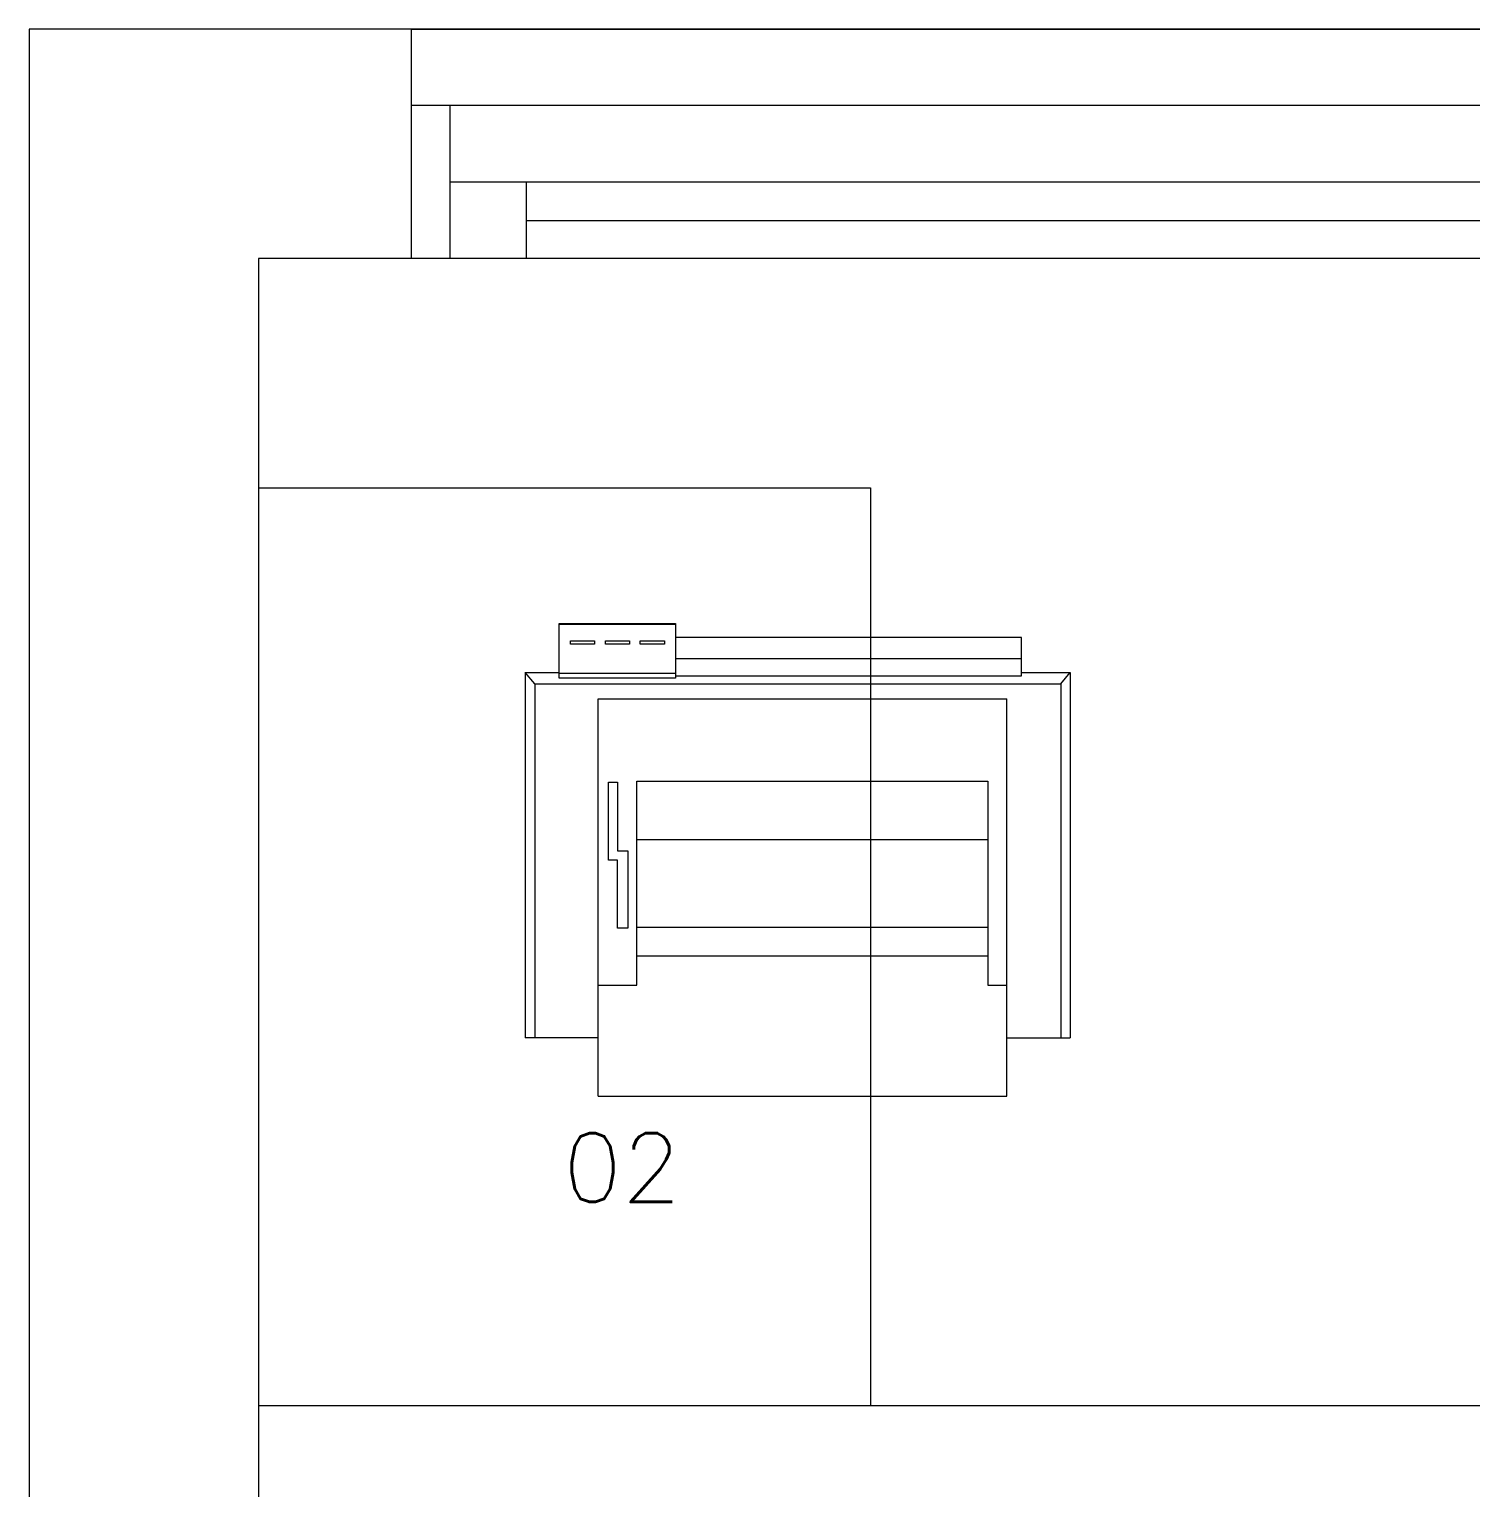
# Model space of a CAD drawing. Header units: metres. Extents: x -18745 to 220762, y -1579758 to -1356048.
# Drawn here: x 166864 to 167806, y -1409137 to -1408183 of the extents above; entities that cross this region are included whole.
import ezdxf

# ---------------------------------------------------------------- set-up
doc = ezdxf.new("R2010")
doc.units = ezdxf.units.M
doc.layers.get('0').update_dxf_attribs({"lineweight": 0})
for name, color, linetype, lineweight in [('A-100 - Copy$0$Aluminum', 8, 'Continuous', 0), ('A-100 - Copy$0$Medical Equipment and Furniture', 8, 'Continuous', 0), ('A-100 - Copy$0$Walls', 8, 'Continuous', 0)]:
    doc.layers.add(name, color=color, linetype=linetype, lineweight=lineweight)
doc.styles.add('A-100 - Copy$0$list_ghTextstyle', font='romans.shx', dxfattribs={"height": 0.25})

# ---------------------------------------------------------------- blocks, each defined once
blk = doc.blocks.new('A-100 - Copy$0$ITPPLT2C-P')
for p, q in [((0.02286, 0.03177), (0.26184, 0.03177)), ((0.03041, 0.02557), (0.02286, 0.03177)), ((0.02286, 0), (0.02286, 0.03177)), ((0.26184, -0.00959), (0.26184, 0.03177)), ((0.03041, -0.31823), (0.03041, 0.02557)), ((0.03041, 0.02557), (0.26184, 0.02557)), ((0, 0), (0, -0.22622)), ((0.02518, 0), (0, 0)), ((0.01395, 0), (0.01395, -0.22622)), ((0.02518, 0), (0.01395, 0)), ((0.02518, -0.22622), (0.02518, 0)), ((0.0401, -0.27688), (0.0401, -0.00959)), ((0.3, -0.00959), (0.0401, -0.00959)), ((0.22741, -0.02218), (0.22741, -0.00959)), ((0.3, -0.27688), (0.3, -0.00959)), ((0.09395, -0.2515), (0.09395, -0.02218)), ((0.09395, -0.02218), (0.22741, -0.02218)), ((0.13211, -0.2515), (0.13211, -0.02218)), ((0.18945, -0.2515), (0.18945, -0.02218)), ((0.20824, -0.2515), (0.20824, -0.02218)), ((-0.0091, -0.22622), (0.02673, -0.22622)), ((-0.0091, -0.30235), (-0.0091, -0.22622)), ((-0.00872, -0.22622), (0.02363, -0.22622)), ((-0.00872, -0.30235), (-0.00872, -0.22622)), ((0, -0.22622), (0.02518, -0.22622)), ((0.01395, -0.22622), (0.02518, -0.22622)), ((0.02363, -0.22622), (0.02363, -0.30235)), ((0.02673, -0.22622), (0.02673, -0.30235)), ((0.00232, -0.24947), (0.00232, -0.23339)), ((0.00232, -0.23339), (0.00446, -0.23339)), ((0.00446, -0.23339), (0.00446, -0.24947)), ((0.00446, -0.24947), (0.00232, -0.24947)), ((0.00232, -0.27213), (0.00232, -0.25625)), ((0.00232, -0.25625), (0.00446, -0.25625)), ((0.00446, -0.25625), (0.00446, -0.27213)), ((0.22741, -0.2515), (0.09395, -0.2515)), ((0.13947, -0.2575), (0.19003, -0.2575)), ((0.13947, -0.26409), (0.13947, -0.2575)), ((0.19003, -0.2575), (0.19003, -0.26409)), ((0.22741, -0.27688), (0.22741, -0.2515)), ((0.09472, -0.2701), (0.09472, -0.26409)), ((0.09472, -0.26409), (0.13947, -0.26409)), ((0.19003, -0.26409), (0.14567, -0.26409)), ((0.14567, -0.26409), (0.14567, -0.2701)), ((0.00446, -0.27213), (0.00232, -0.27213)), ((0.14567, -0.2701), (0.09472, -0.2701)), ((0.00232, -0.29499), (0.00232, -0.2793)), ((0.00232, -0.2793), (0.00446, -0.2793)), ((0.00446, -0.2793), (0.00446, -0.29499)), ((0.3, -0.27688), (0.0401, -0.27688)), ((0.26184, -0.27688), (0.26184, -0.32462)), ((0.00446, -0.29499), (0.00232, -0.29499)), ((0.02673, -0.30235), (-0.0091, -0.30235)), ((0.02363, -0.30235), (-0.00872, -0.30235)), ((0.02286, -0.32462), (0.02286, -0.30235)), ((0.03041, -0.31823), (0.02286, -0.32462)), ((0.03041, -0.31823), (0.26184, -0.31823)), ((0.02286, -0.32462), (0.26184, -0.32462))]:
    blk.add_line(p, q)
blk = doc.blocks.new('A-100 - Copy$0$GF21043-P')
for p, q in [((0.8, 0.75), (-0.8, 0.75)), ((-0.8, 0.75), (-0.8, 0)), ((-0.8, 0.6), (-0.4, 0.6)), ((-0.4, 0.6), (-0.4, 0)), ((-0.8, 0), (0.8, 0))]:
    blk.add_line(p, q)
blk = doc.blocks.new('A-100 - Copy')
at = {"layer": 'A-100 - Copy$0$Aluminum'}
for p, q in [((167113.95, -1408182.69, 0), (168613.95, -1408182.69, 0)), ((168613.95, -1408232.69, 0), (167113.95, -1408232.69, 0)), ((167138.95, -1408232.69, 0), (167138.95, -1408332.69, 0)), ((168588.95, -1408282.69, 0), (167138.95, -1408282.69, 0)), ((167188.95, -1408282.69, 0), (167188.95, -1408332.69, 0)), ((167188.95, -1408307.69, 0), (168538.95, -1408307.69, 0)), ((168613.95, -1408332.69, 0), (167113.95, -1408332.69, 0))]:
    blk.add_line(p, q, dxfattribs=at)
at = {"layer": 'A-100 - Copy$0$Walls'}
for p, q in [((168688.93, -1408182.69, 0), (166863.95, -1408182.69, 0)), ((166863.95, -1408182.69, 0), (166863.95, -1409832.69, 0)), ((167113.95, -1408332.69, 0), (167113.95, -1408182.69, 0)), ((168688.93, -1408332.69, 0), (167013.95, -1408332.69, 0)), ((167013.95, -1408332.69, 0), (167013.95, -1409832.69, 0))]:
    blk.add_line(p, q, dxfattribs=at)
at = {"layer": 'A-100 - Copy$0$Medical Equipment and Furniture', "extrusion": (8.17187e-07, 1.19904e-18, 1), "xscale": 1000.000000000003, "yscale": 1000.000000000003, "zscale": 1000.000000000003}
blk.add_blockref('A-100 - Copy$0$GF21043-P', (167813.95, -1409082.69, 0.14), dxfattribs=at)
at = {"layer": 'A-100 - Copy$0$Medical Equipment and Furniture', "extrusion": (8.17187e-07, 1.19793e-18, -1), "xscale": -1000.000000000005, "yscale": 1000.000000000005, "zscale": 1000.000000000003, "rotation": 90.00000000674302}
blk.add_blockref('A-100 - Copy$0$ITPPLT2C-P', (-167512.76, -1408580.42, 0.14), dxfattribs=at)
at = {"layer": 'A-100 - Copy$0$Medical Equipment and Furniture', "insert": (167251.45, -1408904.59, 0), "char_height": 45, "attachment_point": 2, "style": 'A-100 - Copy$0$list_ghTextstyle'}
blk.add_mtext('02', dxfattribs=at)

msp = doc.modelspace()

# ---------------------------------------------------------------- block references
msp.add_blockref('A-100 - Copy', (0, 0))

doc.saveas('drawing.dxf')
